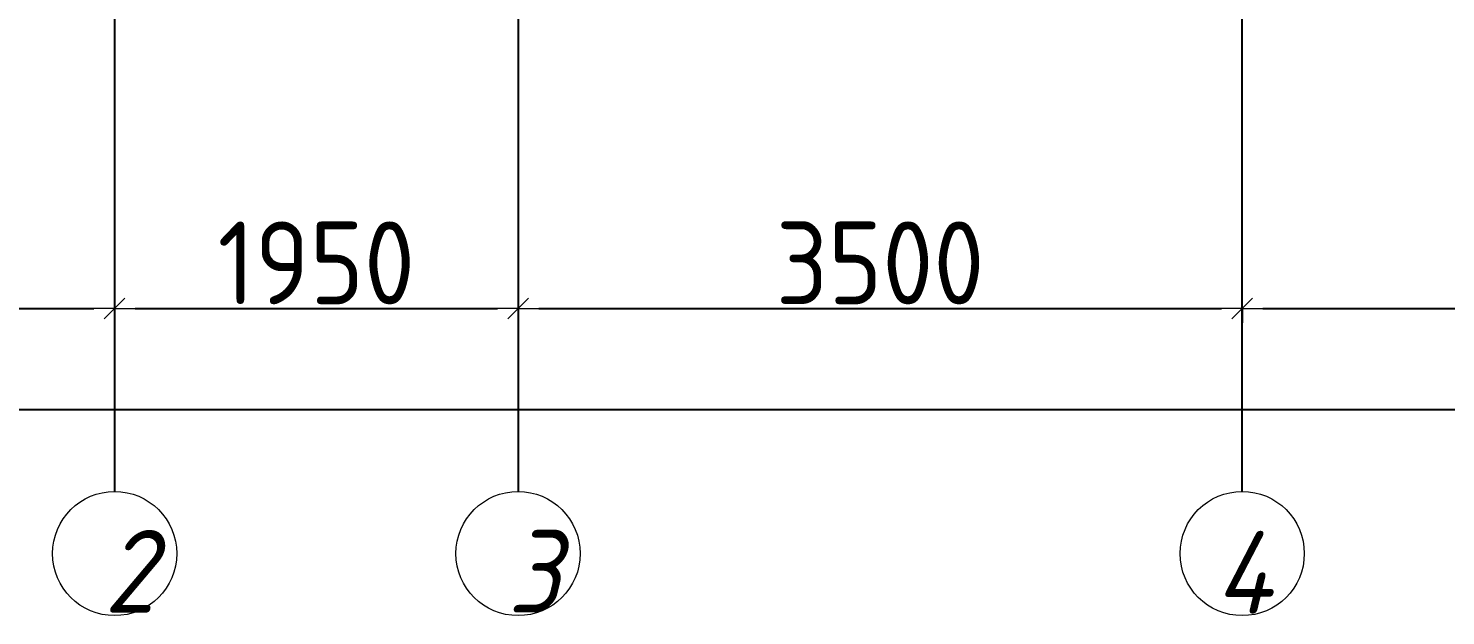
# Model space of a CAD drawing. Header units: millimetres. Extents: x -135211 to 49383, y -8033 to 228499.
# Drawn here: x -130359 to -123509, y 122849 to 125686 of the extents above; entities that cross this region are included whole.
import ezdxf

# ---------------------------------------------------------------- set-up
doc = ezdxf.new("R2010")
doc.units = ezdxf.units.MM
doc.layers.add('A-____-____-DIMS', color=7, linetype='Continuous', lineweight=9)
doc.layers.add('S-GRID-____-IDEN', color=7, linetype='Continuous', lineweight=9)
doc.styles.add('ISOCPEUR_I', font='isocpeui.ttf', dxfattribs={"width": 0.9, "height": 2.5})
doc.styles.add('СПДС', font='isocpeur.ttf', dxfattribs={"width": 0.9})
doc.dimstyles.new('Размера А3', dxfattribs={"dimtxt": 200, "dimasz": 100, "dimexe": 70, "dimexo": 100, "dimgap": 20, "dimtad": 1, "dimdec": 0, "dimrnd": 10, "dimzin": 0, "dimdsep": 46, "dimtxsty": 'СПДС', "dimblk": 'ARROWHEAD_6', "dimcen": 1, "dimclrd": 256, "dimclre": 256, "dimclrt": 256, "dimazin": 0, "dimtfac": 1, "dimtdec": 0, "dimtmove": 2, "dimatfit": 3, "dimfxl": 1, "dimtolj": 1, "dimtzin": 0, "dimarcsym": 0})

# ---------------------------------------------------------------- blocks, each defined once
blk = doc.blocks.new('Ось сетки - Круг_Ø6_00__ISO-2_5_0_9K_-25732049-АР1_План отверстий 3 этажа в осях 1-64_А-ГГ')
at = {"layer": 'S-GRID-____-IDEN'}
blk.add_circle((0, 0), 3, dxfattribs=at)
blk = doc.blocks.new('ARROWHEAD_6')
at = {"color": 0, "linetype": 'Continuous'}
for p, q in [((0, 0), (-1, 0)), ((-0.5, -0.5), (0.5, 0.5))]:
    blk.add_line(p, q, dxfattribs=at)
blk = doc.blocks.new('*D956')
at = {"layer": 'A-____-____-DIMS', "lineweight": -2, "transparency": 16777216}
for p, q in [((-132292.3, 124339.6), (-132292.3, 124263.5)), ((-129942.3, 124339.6), (-129942.3, 124263.5)), ((-132192.3, 124333.5), (-130042.3, 124333.5))]:
    blk.add_line(p, q, dxfattribs=at)
at = {"layer": 'Defpoints', "color": 0, "transparency": 16777216}
for p in [(-132292.3, 124439.6), (-129942.3, 124439.6), (-129942.3, 124333.5)]:
    blk.add_point(p, dxfattribs=at)
at = {"layer": 'A-____-____-DIMS', "lineweight": -2, "transparency": 16777216, "xscale": 100, "yscale": 100, "zscale": 100, "rotation": 180}
blk.add_blockref('ARROWHEAD_6', (-132292.3, 124333.5), dxfattribs=at)
at = {"layer": 'A-____-____-DIMS', "lineweight": -2, "transparency": 16777216, "xscale": 100, "yscale": 100, "zscale": 100}
blk.add_blockref('ARROWHEAD_6', (-129942.3, 124333.5), dxfattribs=at)
at = {"layer": 'A-____-____-DIMS', "transparency": 16777216, "insert": (-131117.3, 124553.5), "char_height": 400, "attachment_point": 5, "style": 'СПДС'}
blk.add_mtext('\\A1;2350', dxfattribs=at)
blk = doc.blocks.new('*D957')
at = {"layer": 'A-____-____-DIMS', "lineweight": -2, "transparency": 16777216}
for p, q in [((-129942.3, 124339.6), (-129942.3, 124263.5)), ((-127992.3, 124339.6), (-127992.3, 124263.5)), ((-129842.3, 124333.5), (-128092.3, 124333.5))]:
    blk.add_line(p, q, dxfattribs=at)
at = {"layer": 'Defpoints', "color": 0, "transparency": 16777216}
for p in [(-129942.3, 124439.6), (-127992.3, 124439.6), (-127992.3, 124333.5)]:
    blk.add_point(p, dxfattribs=at)
at = {"layer": 'A-____-____-DIMS', "lineweight": -2, "transparency": 16777216, "xscale": 100, "yscale": 100, "zscale": 100, "rotation": 180}
blk.add_blockref('ARROWHEAD_6', (-129942.3, 124333.5), dxfattribs=at)
at = {"layer": 'A-____-____-DIMS', "lineweight": -2, "transparency": 16777216, "xscale": 100, "yscale": 100, "zscale": 100}
blk.add_blockref('ARROWHEAD_6', (-127992.3, 124333.5), dxfattribs=at)
at = {"layer": 'A-____-____-DIMS', "transparency": 16777216, "insert": (-128967.3, 124553.5), "char_height": 400, "attachment_point": 5, "style": 'СПДС'}
blk.add_mtext('\\A1;1950', dxfattribs=at)
blk = doc.blocks.new('*D958')
at = {"layer": 'A-____-____-DIMS', "lineweight": -2, "transparency": 16777216}
for p, q in [((-127992.3, 124339.6), (-127992.3, 124263.5)), ((-124492.3, 124339.6), (-124492.3, 124263.5)), ((-127892.3, 124333.5), (-124592.3, 124333.5))]:
    blk.add_line(p, q, dxfattribs=at)
at = {"layer": 'Defpoints', "color": 0, "transparency": 16777216}
for p in [(-127992.3, 124439.6), (-124492.3, 124439.6), (-124492.3, 124333.5)]:
    blk.add_point(p, dxfattribs=at)
at = {"layer": 'A-____-____-DIMS', "lineweight": -2, "transparency": 16777216, "xscale": 100, "yscale": 100, "zscale": 100, "rotation": 180}
blk.add_blockref('ARROWHEAD_6', (-127992.3, 124333.5), dxfattribs=at)
at = {"layer": 'A-____-____-DIMS', "lineweight": -2, "transparency": 16777216, "xscale": 100, "yscale": 100, "zscale": 100}
blk.add_blockref('ARROWHEAD_6', (-124492.3, 124333.5), dxfattribs=at)
at = {"layer": 'A-____-____-DIMS', "transparency": 16777216, "insert": (-126242.3, 124553.5), "char_height": 400, "attachment_point": 5, "style": 'СПДС'}
blk.add_mtext('\\A1;3500', dxfattribs=at)
blk = doc.blocks.new('*D959')
at = {"layer": 'A-____-____-DIMS', "lineweight": -2, "transparency": 16777216}
for p, q in [((-124492.3, 124339.6), (-124492.3, 124263.5)), ((-120092.3, 124339.6), (-120092.3, 124263.5)), ((-124392.3, 124333.5), (-120192.3, 124333.5))]:
    blk.add_line(p, q, dxfattribs=at)
at = {"layer": 'Defpoints', "color": 0, "transparency": 16777216}
for p in [(-124492.3, 124439.6), (-120092.3, 124439.6), (-120092.3, 124333.5)]:
    blk.add_point(p, dxfattribs=at)
at = {"layer": 'A-____-____-DIMS', "lineweight": -2, "transparency": 16777216, "xscale": 100, "yscale": 100, "zscale": 100, "rotation": 180}
blk.add_blockref('ARROWHEAD_6', (-124492.3, 124333.5), dxfattribs=at)
at = {"layer": 'A-____-____-DIMS', "lineweight": -2, "transparency": 16777216, "xscale": 100, "yscale": 100, "zscale": 100}
blk.add_blockref('ARROWHEAD_6', (-120092.3, 124333.5), dxfattribs=at)
at = {"layer": 'A-____-____-DIMS', "transparency": 16777216, "insert": (-122292.3, 124553.5), "char_height": 400, "attachment_point": 5, "style": 'СПДС'}
blk.add_mtext('\\A1;4400', dxfattribs=at)
blk = doc.blocks.new('*D986')
at = {"layer": 'A-____-____-DIMS', "lineweight": -2, "transparency": 16777216}
for p, q in [((-132292.3, 123851.4), (-132292.3, 123775.3)), ((-132192.3, 123845.3), (-28892.3, 123845.3)), ((-28792.3, 123851.4), (-28792.3, 123775.3))]:
    blk.add_line(p, q, dxfattribs=at)
at = {"layer": 'Defpoints', "color": 0, "transparency": 16777216}
for p in [(-132292.3, 123951.4), (-28792.3, 123951.4), (-28792.3, 123845.3)]:
    blk.add_point(p, dxfattribs=at)
at = {"layer": 'A-____-____-DIMS', "lineweight": -2, "transparency": 16777216, "xscale": 100, "yscale": 100, "zscale": 100, "rotation": 180}
blk.add_blockref('ARROWHEAD_6', (-132292.3, 123845.3), dxfattribs=at)
at = {"layer": 'A-____-____-DIMS', "lineweight": -2, "transparency": 16777216, "xscale": 100, "yscale": 100, "zscale": 100}
blk.add_blockref('ARROWHEAD_6', (-28792.3, 123845.3), dxfattribs=at)
at = {"layer": 'A-____-____-DIMS', "transparency": 16777216, "insert": (-80542.3, 124065.3), "char_height": 400, "attachment_point": 5, "style": 'СПДС'}
blk.add_mtext('\\A1;103500', dxfattribs=at)

msp = doc.modelspace()

# ---------------------------------------------------------------- linework, layer by layer
at = {"color": 251, "ltscale": 0.6, "true_color": 0x636466}
for p, q in [((-124492.3, 123449.4), (-124492.3, 177813)), ((-129942.3, 134467), (-129942.3, 123449.4)), ((-127992.3, 134467), (-127992.3, 123449.4))]:
    msp.add_line(p, q, dxfattribs=at)

# ---------------------------------------------------------------- block references
at = {"layer": 'S-GRID-____-IDEN', "xscale": 99.99999999999993, "yscale": 99.99999999999993, "zscale": 99.99999999999993, "rotation": 180}
for p in [(-129942.3, 123149.4), (-127992.3, 123149.4)]:
    msp.add_blockref('Ось сетки - Круг_Ø6_00__ISO-2_5_0_9K_-25732049-АР1_План отверстий 3 этажа в осях 1-64_А-ГГ', p, dxfattribs=at)
at = {"layer": 'S-GRID-____-IDEN', "xscale": 99.99999999999993, "yscale": 99.99999999999993, "zscale": 99.99999999999993}
msp.add_blockref('Ось сетки - Круг_Ø6_00__ISO-2_5_0_9K_-25732049-АР1_План отверстий 3 этажа в осях 1-64_А-ГГ', (-124492.3, 123149.4), dxfattribs=at)

# ---------------------------------------------------------------- texts
at = {"layer": 'S-GRID-____-IDEN', "char_height": 400, "attachment_point": 1, "style": 'ISOCPEUR_I'}
for s, insert, width in [('\\fISOCPEUR|b0|i1|c204|p34|;\\W.9;2', (-129993.4, 123263.4), 202.025), ('\\fISOCPEUR|b0|i1|c204|p34|;\\W.9;3', (-128043.4, 123263.4), 202.025), ('\\fISOCPEUR|b0|i1|c204|p34|;\\W.9;4', (-124622.9, 123258.2), 223.671)]:
    msp.add_mtext(s, dxfattribs=dict(at, insert=insert, width=width))

# ---------------------------------------------------------------- dimensions: what is measured, and where the dimension line sits
at = {"layer": 'A-____-____-DIMS'}
for base, p1, p2, picture, middle in [((-129942.3, 124333.5), (-132292.3, 124439.6), (-129942.3, 124439.6), '*D956', (-131117.3, 124553.5)), ((-127992.3, 124333.5), (-129942.3, 124439.6), (-127992.3, 124439.6), '*D957', (-128967.3, 124553.5)), ((-124492.3, 124333.5), (-127992.3, 124439.6), (-124492.3, 124439.6), '*D958', (-126242.3, 124553.5)), ((-120092.3, 124333.5), (-124492.3, 124439.6), (-120092.3, 124439.6), '*D959', (-122292.3, 124553.5)), ((-28792.3, 123845.3), (-132292.3, 123951.4), (-28792.3, 123951.4), '*D986', (-80542.3, 124065.3))]:
    dim = msp.add_linear_dim(base=base, p1=p1, p2=p2, dimstyle='Размера А3', override={"dimtxt": 400}, dxfattribs=at)
    dim.commit()
    dim.dimension.update_dxf_attribs({"geometry": picture, "text_midpoint": middle})

doc.saveas('drawing.dxf')
